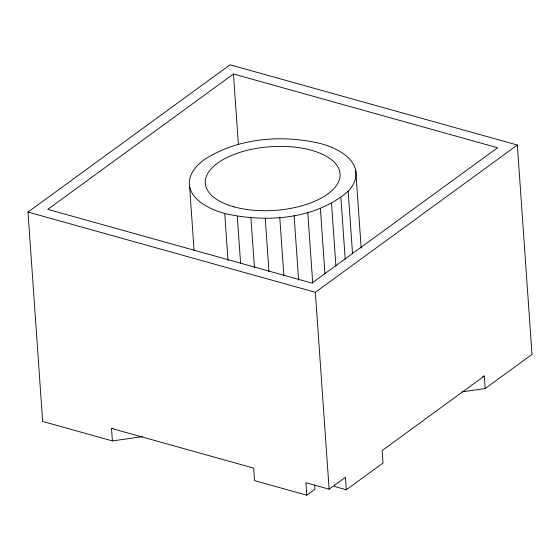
<?xml version="1.0" encoding="UTF-8"?>
<svg xmlns="http://www.w3.org/2000/svg" width="560" height="560" viewBox="0 0 560 560"><rect width="100%" height="100%" fill="white"/><g stroke="black" fill="none" stroke-linecap="round" stroke-linejoin="round"><path stroke-width="0.84" d="M224.728 213.507C265.685 222.81 315.231 219.842 348.18 191.233A83.538 39.473 -4 0 0 320.628 143.591C282.037 134.4 238.406 137.767 204.47 159.502A83.538 39.473 -4 0 0 224.728 213.507L228.011 260.47M142.373 436.667L112.392 440.923L42.644 421.449L28 212.065L230.006 64.799L517.356 145.033L532 354.417L485.156 388.57L461.993 391.86M233.457 73.997L47.775 209.356L311.899 283.101L497.588 147.742L233.457 73.997L238.392 144.557M28 212.065L315.35 292.299L517.356 145.033M112.392 440.923L111.517 428.421L253.652 468.111L254.527 480.613L306.768 495.201L314.93 489.251L314.643 485.079M306.768 495.201L305.9 482.699L329.119 489.181L345.443 477.281L346.318 489.783L334.705 486.542L334.586 484.876M485.156 388.57L484.281 376.068L382.172 450.506L383.047 463.008L346.318 489.783M111.517 428.421L113.148 428.19M482.615 376.306L484.281 376.068M355.754 170.667L361.165 248.073M348.18 191.233L352.555 253.855M340.886 197.596L345.205 259.343M331.527 203.378L335.909 266.098M320.376 208.404L324.94 273.742M315.35 292.299L329.119 489.181M307.776 212.52L312.711 283.087M294.105 215.607L298.613 280.077M279.79 217.567L283.871 275.94M265.258 218.344L268.975 271.488M250.95 217.91L254.422 267.568M237.3 216.279L240.59 263.326M189.602 186.431L194.103 250.789M233.912 206.815A67.543 31.913 -4 0 0 339.822 177.751A67.543 31.913 -4 0 0 244.307 151.081A67.543 31.913 -4 0 0 233.912 206.815"/></g></svg>
